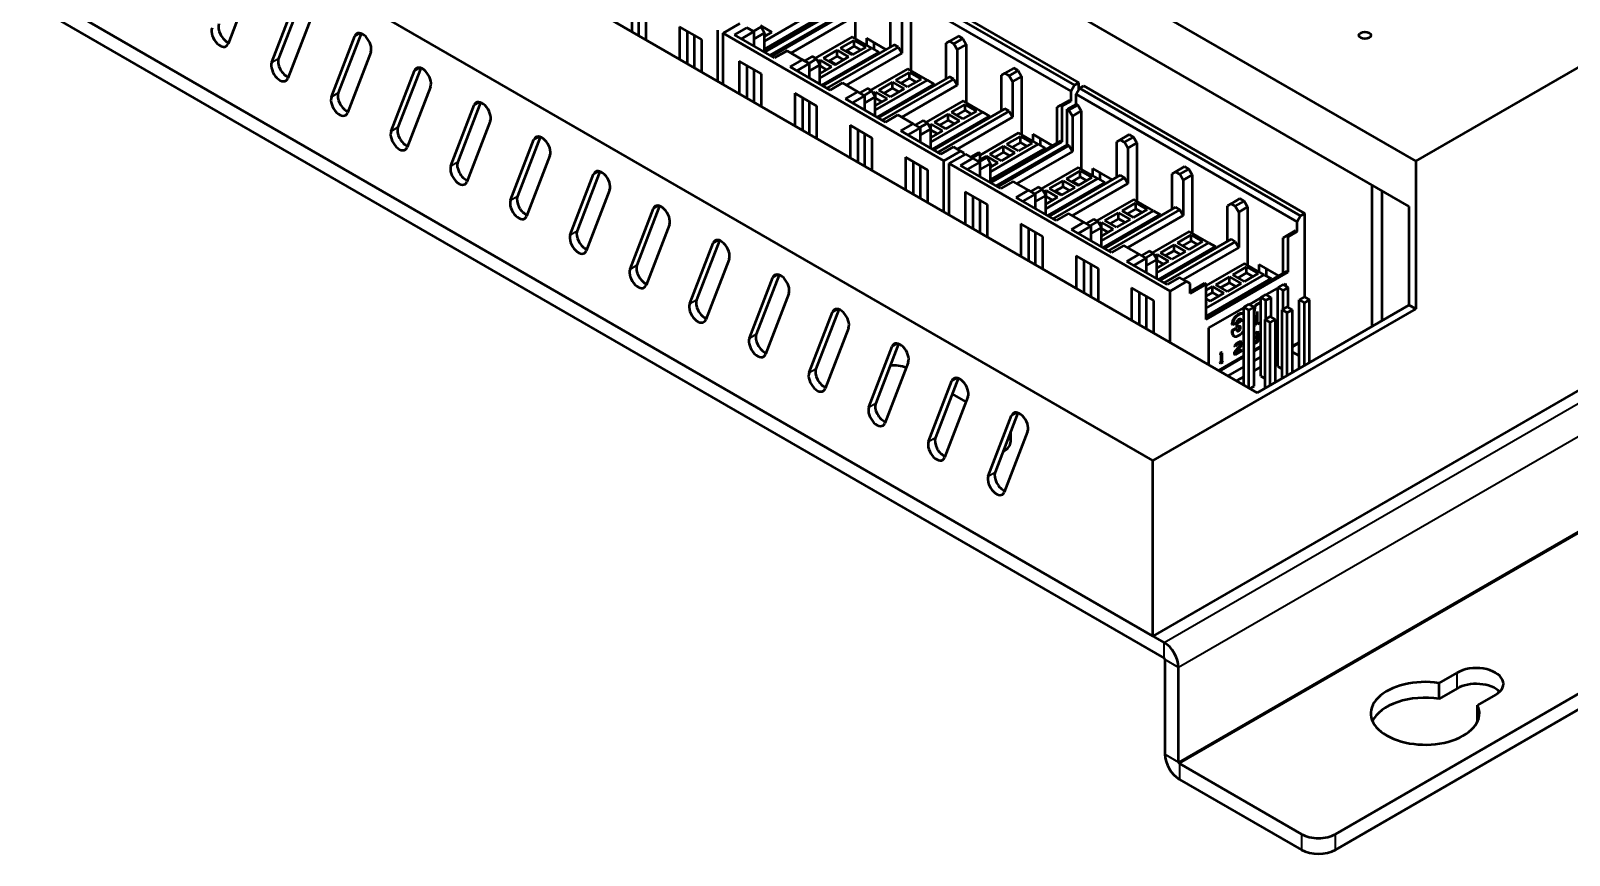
# Model space of a CAD drawing. Header units: millimetres. Extents: x 1021 to 2778, y -197 to 600.
# Drawn here: x 1591.8 to 1719.3, y 332.2 to 400.6 of the extents above; entities that cross this region are included whole.
import ezdxf

# ---------------------------------------------------------------- set-up
doc = ezdxf.new("R2010")
doc.units = ezdxf.units.MM
doc.header["$LTSCALE"] = 2
doc.layers.add('외형선(ISO)', color=7, linetype='Continuous', lineweight=50)
doc.layers.add('좁은 외형선(ISO)', color=7, linetype='Continuous', lineweight=35)

msp = doc.modelspace()

# ---------------------------------------------------------------- linework, layer by layer
at = {"layer": '외형선(ISO)'}
for p, q in [((1684.8354, 364.9478), (1522.2009, 458.8449)), ((1593.8308, 454.8849), (1706.6143, 389.7693)), ((1693.4621, 370.5816), (1555.4349, 450.2717)), ((1594.5379, 450.3942), (1706.0486, 386.0134)), ((1685.7546, 349.8834), (1521.2816, 444.842)), ((1684.8354, 350.4141), (1522.2009, 444.3113)), ((1521.2816, 443.5356), (1685.7546, 348.577)), ((1706.6143, 389.7693), (1746.6365, 412.8761)), ((1660.3695, 406.8341), (1678.6836, 396.2604)), ((1678.0472, 395.5664), (1659.7331, 406.14)), ((1660.016, 406.6299), (1678.33, 396.0563)), ((1610.0997, 404.5176), (1608.165, 399.4965)), ((1660.1574, 404.752), (1660.1574, 399.9347)), ((1614.2445, 403.204), (1612.3515, 398.2912)), ((1641.6312, 403.2007), (1641.6312, 400.5062)), ((1611.7858, 397.9646), (1613.7205, 402.9856)), ((1642.1969, 402.8741), (1642.1969, 400.1796)), ((1642.8333, 399.8122), (1642.8333, 402.5066)), ((1658.425, 402.2821), (1652.6267, 398.9345)), ((1652.6267, 399.7101), (1656.5865, 401.9963)), ((1652.6621, 398.7916), (1658.5664, 402.2004)), ((1658.9907, 401.9555), (1653.0863, 398.5466)), ((1653.2277, 398.465), (1659.1321, 401.8738)), ((1663.0919, 399.2611), (1663.0919, 402.2004)), ((1664.7536, 402.0984), (1664.7536, 397.2811)), ((1615.0495, 401.6598), (1613.1147, 396.6388)), ((1645.591, 400.9145), (1645.591, 398.22)), ((1647.4295, 399.853), (1645.591, 400.9145)), ((1646.2274, 400.547), (1646.2274, 397.8526)), ((1648.773, 396.3829), (1648.773, 400.6287)), ((1649.1972, 400.3837), (1650.5761, 401.1798)), ((1650.1518, 400.2409), (1651.1771, 400.8328)), ((1651.7428, 400.5062), (1650.7175, 399.9143)), ((1651.7428, 400.5062), (1651.1771, 400.8328)), ((1651.7075, 400.5266), (1652.3439, 400.8941)), ((1651.7428, 400.5062), (1651.7428, 399.3223)), ((1652.2908, 401.0063), (1653.2454, 400.4552)), ((1652.3439, 400.8941), (1652.6267, 400.4042)), ((1657.1522, 401.6697), (1652.6267, 399.0569)), ((1653.2454, 400.4552), (1652.6267, 400.098)), ((1659.4149, 401.3839), (1654.8187, 398.7303)), ((1664.0111, 401.6697), (1664.0111, 398.7303)), ((1616.7355, 395.1068), (1618.6703, 400.1278)), ((1619.1943, 400.3463), (1617.3012, 395.4334)), ((1646.7931, 400.2204), (1646.7931, 397.526)), ((1647.4295, 397.1586), (1647.4295, 399.853)), ((1667.5113, 389.8101), (1649.1972, 400.3837)), ((1649.1972, 396.138), (1649.1972, 400.3837)), ((1653.4752, 398.3221), (1650.1518, 400.2409)), ((1652.6267, 400.4042), (1651.7428, 399.8938)), ((1652.6267, 398.812), (1652.6267, 400.4042)), ((1652.8212, 400.2102), (1652.6267, 400.3225)), ((1659.9099, 400.0776), (1656.834, 398.3017)), ((1663.3747, 399.4244), (1657.4704, 396.0155)), ((1657.8239, 395.8114), (1663.7283, 399.2202)), ((1658.9376, 399.1284), (1660.069, 399.7816)), ((1660.069, 399.2917), (1659.3619, 398.8834)), ((1661.0236, 399.2304), (1659.8922, 398.5772)), ((1661.5362, 399.1386), (1659.9099, 400.0776)), ((1660.069, 399.7816), (1661.0236, 399.2304)), ((1660.069, 399.2917), (1660.069, 399.7816)), ((1660.5993, 398.9855), (1660.069, 399.2917)), ((1661.0766, 399.9755), (1662.703, 399.0365)), ((1661.0766, 399.9755), (1661.0766, 399.4039)), ((1661.713, 399.0365), (1661.713, 399.6081)), ((1663.7283, 399.2202), (1663.3747, 399.4244)), ((1663.7283, 399.2202), (1664.0111, 398.7303)), ((1667.9709, 399.7101), (1667.6881, 399.5468)), ((1667.6881, 396.6074), (1667.6881, 399.5468)), ((1668.7134, 400.1388), (1667.9709, 399.7101)), ((1667.9709, 399.7101), (1668.3245, 399.506)), ((1668.3245, 399.506), (1669.0669, 399.9347)), ((1668.6073, 399.0161), (1668.3245, 399.506)), ((1669.3498, 399.4448), (1668.6073, 399.0161)), ((1669.0669, 399.9347), (1668.7134, 400.1388)), ((1669.0669, 399.9347), (1669.3498, 399.4448)), ((1669.3498, 399.4448), (1669.3498, 394.6274)), ((1769.6882, 399.4039), (1684.8354, 350.4141)), ((1619.9992, 398.8021), (1618.0645, 393.7811)), ((1650.5407, 398.0567), (1650.5407, 395.3623)), ((1652.3792, 396.9953), (1650.5407, 398.0567)), ((1654.5005, 398.914), (1653.4752, 398.3221)), ((1655.7733, 398.1792), (1654.5005, 398.914)), ((1654.748, 397.5872), (1655.7733, 398.1792)), ((1656.339, 397.8526), (1655.7733, 398.1792)), ((1656.5865, 398.4446), (1655.9501, 398.0771)), ((1656.3037, 397.873), (1656.94, 398.2404)), ((1656.94, 398.2404), (1656.5865, 398.4446)), ((1656.94, 398.2404), (1657.2229, 397.7505)), ((1657.055, 398.0414), (1657.2406, 398.1486)), ((1657.2229, 396.6483), (1661.5362, 399.1386)), ((1657.2406, 398.1486), (1658.1952, 397.5974)), ((1657.2406, 397.6587), (1657.2406, 398.1486)), ((1662.1019, 398.812), (1657.3643, 396.0767)), ((1657.5234, 398.3119), (1658.6548, 398.9651)), ((1658.478, 397.7607), (1657.5234, 398.3119)), ((1658.6548, 398.4752), (1657.9477, 398.0669)), ((1658.0537, 398.0873), (1658.0184, 398.0669)), ((1658.0184, 398.0669), (1658.478, 397.8016)), ((1658.0537, 398.0465), (1658.0537, 398.0873)), ((1658.0537, 398.0873), (1658.5134, 397.822)), ((1659.6094, 398.4139), (1658.478, 397.7607)), ((1658.6548, 398.9651), (1659.6094, 398.4139)), ((1658.6548, 398.4752), (1658.6548, 398.9651)), ((1659.1851, 398.169), (1658.6548, 398.4752)), ((1659.8922, 398.5772), (1658.9376, 399.1284)), ((1664.0111, 398.7303), (1659.4149, 396.0767)), ((1659.468, 398.9038), (1659.4326, 398.8834)), ((1659.4326, 398.8834), (1659.8922, 398.6181)), ((1659.468, 398.863), (1659.468, 398.9038)), ((1659.468, 398.9038), (1659.9276, 398.6385)), ((1659.8922, 398.6181), (1659.9276, 398.6385)), ((1661.5362, 399.1386), (1662.1019, 398.812)), ((1662.1019, 398.812), (1662.1019, 398.6895)), ((1668.6073, 399.0161), (1668.6073, 396.0767)), ((1621.6853, 392.2491), (1623.62, 397.2701)), ((1624.144, 397.4885), (1622.251, 392.5757)), ((1651.1771, 397.6893), (1651.1771, 394.9949)), ((1651.7428, 397.3627), (1651.7428, 394.6683)), ((1652.3792, 394.3008), (1652.3792, 396.9953)), ((1658.0714, 395.6685), (1654.748, 397.5872)), ((1656.339, 397.8526), (1655.3137, 397.2606)), ((1656.339, 397.8526), (1656.339, 396.6687)), ((1657.2229, 397.7505), (1656.339, 397.2402)), ((1657.2229, 396.1584), (1657.2229, 397.7505)), ((1657.2406, 397.6587), (1657.2229, 397.6485)), ((1658.1952, 397.5974), (1657.2229, 397.0361)), ((1657.7709, 397.3525), (1657.2406, 397.6587)), ((1658.478, 397.8016), (1658.5134, 397.822)), ((1664.5061, 397.4239), (1661.4302, 395.6481)), ((1667.9709, 396.7707), (1662.0666, 393.3619)), ((1663.5338, 396.4748), (1664.6652, 397.128)), ((1664.6652, 396.6381), (1663.9581, 396.2298)), ((1666.1324, 396.485), (1664.5061, 397.4239)), ((1664.6652, 397.128), (1665.6198, 396.5768)), ((1664.6652, 396.6381), (1664.6652, 397.128)), ((1665.1955, 396.3319), (1664.6652, 396.6381)), ((1668.3245, 396.5666), (1667.9709, 396.7707)), ((1672.5671, 397.0565), (1672.2843, 396.8932)), ((1672.2843, 393.9538), (1672.2843, 396.8932)), ((1673.3096, 397.4852), (1672.5671, 397.0565)), ((1672.5671, 397.0565), (1672.9207, 396.8524)), ((1672.9207, 396.8524), (1673.6631, 397.2811)), ((1673.2035, 396.3625), (1672.9207, 396.8524)), ((1673.946, 396.7912), (1673.2035, 396.3625)), ((1673.6631, 397.2811), (1673.3096, 397.4852)), ((1673.6631, 397.2811), (1673.946, 396.7912)), ((1673.946, 396.7912), (1673.946, 391.9738)), ((1624.949, 395.9443), (1623.0142, 390.9233)), ((1655.1369, 395.4031), (1655.1369, 392.7087)), ((1656.9754, 394.3417), (1655.1369, 395.4031)), ((1659.0967, 396.2604), (1658.0714, 395.6685)), ((1660.3695, 395.5256), (1659.0967, 396.2604)), ((1659.3442, 394.9336), (1660.3695, 395.5256)), ((1660.9352, 395.199), (1660.3695, 395.5256)), ((1661.1827, 395.7909), (1660.5463, 395.4235)), ((1660.8998, 395.2194), (1661.5362, 395.5868)), ((1661.5362, 395.5868), (1661.1827, 395.7909)), ((1661.5362, 395.5868), (1661.8191, 395.0969)), ((1661.6511, 395.3878), (1661.8368, 395.495)), ((1661.8191, 393.9947), (1666.1324, 396.485)), ((1661.8368, 395.495), (1662.7914, 394.9438)), ((1661.8368, 395.0051), (1661.8368, 395.495)), ((1666.6981, 396.1584), (1661.9605, 393.4231)), ((1662.1196, 395.6583), (1663.251, 396.3115)), ((1663.0742, 395.1071), (1662.1196, 395.6583)), ((1662.4201, 393.1577), (1668.3245, 396.5666)), ((1663.251, 395.8216), (1662.5439, 395.4133)), ((1664.2056, 395.7603), (1663.0742, 395.1071)), ((1663.251, 396.3115), (1664.2056, 395.7603)), ((1663.251, 395.8216), (1663.251, 396.3115)), ((1663.7813, 395.5154), (1663.251, 395.8216)), ((1664.4884, 395.9236), (1663.5338, 396.4748)), ((1668.6073, 396.0767), (1664.0111, 393.4231)), ((1665.6198, 396.5768), (1664.4884, 395.9236)), ((1666.1324, 396.485), (1666.6981, 396.1584)), ((1666.6981, 396.1584), (1666.6981, 396.0359)), ((1668.3245, 396.5666), (1668.6073, 396.0767)), ((1673.2035, 396.3625), (1673.2035, 393.4231)), ((1678.33, 396.0563), (1678.0472, 395.5664)), ((1678.0472, 394.7499), (1678.0472, 395.5664)), ((1678.6836, 396.2604), (1678.33, 396.0563)), ((1678.4715, 395.3215), (1678.7543, 395.8114)), ((1678.6836, 395.6889), (1678.6836, 396.2604)), ((1678.7543, 395.8114), (1679.1078, 396.0155)), ((1678.7543, 395.8114), (1697.0684, 385.2377)), ((1679.1078, 396.0155), (1697.4219, 385.4419)), ((1626.635, 389.3914), (1628.5698, 394.4124)), ((1629.0938, 394.6308), (1627.2007, 389.718)), ((1655.7733, 395.0357), (1655.7733, 392.3412)), ((1656.339, 394.7091), (1656.339, 392.0147)), ((1656.9754, 391.6472), (1656.9754, 394.3417)), ((1662.6676, 393.0149), (1659.3442, 394.9336)), ((1660.9352, 395.199), (1659.9099, 394.607)), ((1660.9352, 395.199), (1660.9352, 394.0151)), ((1661.8191, 395.0969), (1660.9352, 394.5866)), ((1661.8191, 393.5048), (1661.8191, 395.0969)), ((1661.8368, 395.0051), (1661.8191, 394.9949)), ((1662.7914, 394.9438), (1661.8191, 394.3825)), ((1662.3671, 394.6989), (1661.8368, 395.0051)), ((1669.1023, 394.7703), (1666.0264, 392.9944)), ((1672.5671, 394.1171), (1666.6628, 390.7083)), ((1668.13, 393.8211), (1669.2614, 394.4743)), ((1670.7286, 393.8314), (1669.1023, 394.7703)), ((1669.2614, 394.4743), (1670.216, 393.9232)), ((1669.2614, 393.9844), (1669.2614, 394.4743)), ((1672.9207, 393.913), (1672.5671, 394.1171)), ((1677.1633, 394.4029), (1676.8805, 394.2396)), ((1676.8805, 391.3002), (1676.8805, 394.2396)), ((1677.9058, 394.8316), (1677.1633, 394.4029)), ((1677.1633, 394.4029), (1677.3047, 394.3213)), ((1677.3047, 394.3213), (1678.0472, 394.7499)), ((1677.3047, 391.3819), (1677.3047, 394.3213)), ((1678.4715, 394.505), (1677.729, 394.0763)), ((1677.729, 394.0763), (1677.8704, 393.9947)), ((1677.729, 391.1369), (1677.729, 394.0763)), ((1677.8704, 393.9947), (1678.6129, 394.4233)), ((1678.0472, 394.7499), (1677.9058, 394.8316)), ((1678.4715, 394.505), (1678.4715, 395.3215)), ((1696.7855, 384.7478), (1678.4715, 395.3215)), ((1678.6129, 394.4233), (1678.4715, 394.505)), ((1678.6129, 394.4233), (1678.8957, 393.9334)), ((1629.8987, 393.0866), (1627.964, 388.0656)), ((1663.6929, 393.6068), (1662.6676, 393.0149)), ((1664.9657, 392.872), (1663.6929, 393.6068)), ((1663.9404, 392.28), (1664.9657, 392.872)), ((1665.5314, 392.5454), (1664.9657, 392.872)), ((1665.7789, 393.1373), (1665.1425, 392.7699)), ((1665.496, 392.5658), (1666.1324, 392.9332)), ((1666.1324, 392.9332), (1665.7789, 393.1373)), ((1666.1324, 392.9332), (1666.4153, 392.4433)), ((1666.2473, 392.7342), (1666.433, 392.8414)), ((1666.4153, 391.341), (1670.7286, 393.8314)), ((1666.433, 392.8414), (1667.3876, 392.2902)), ((1666.433, 392.3515), (1666.433, 392.8414)), ((1671.2943, 393.5048), (1666.5567, 390.7695)), ((1666.7158, 393.0047), (1667.8472, 393.6578)), ((1667.6704, 392.4535), (1666.7158, 393.0047)), ((1667.0163, 390.5041), (1672.9207, 393.913)), ((1667.8472, 393.168), (1667.1401, 392.7597)), ((1668.8018, 393.1067), (1667.6704, 392.4535)), ((1667.8472, 393.6578), (1668.8018, 393.1067)), ((1667.8472, 393.168), (1667.8472, 393.6578)), ((1668.3775, 392.8618), (1667.8472, 393.168)), ((1669.0846, 393.27), (1668.13, 393.8211)), ((1669.2614, 393.9844), (1668.5543, 393.5762)), ((1673.2035, 393.4231), (1668.6073, 390.7695)), ((1670.216, 393.9232), (1669.0846, 393.27)), ((1669.7917, 393.6783), (1669.2614, 393.9844)), ((1670.7286, 393.8314), (1671.2943, 393.5048)), ((1671.2943, 393.5048), (1671.2943, 393.3823)), ((1672.9207, 393.913), (1673.2035, 393.4231)), ((1678.1533, 393.5048), (1677.8704, 393.9947)), ((1678.8957, 393.9334), (1678.1533, 393.5048)), ((1678.1533, 393.5048), (1678.1533, 390.5654)), ((1678.8957, 393.9334), (1678.8957, 389.1161)), ((1631.5848, 386.5336), (1633.5195, 391.5546)), ((1634.0435, 391.7731), (1632.1505, 386.8602)), ((1659.7331, 392.7495), (1659.7331, 390.0551)), ((1661.5716, 391.6881), (1659.7331, 392.7495)), ((1660.3695, 392.3821), (1660.3695, 389.6876)), ((1660.9352, 392.0555), (1660.9352, 389.361)), ((1661.5716, 388.9936), (1661.5716, 391.6881)), ((1667.2638, 390.3612), (1663.9404, 392.28)), ((1665.5314, 392.5454), (1664.5061, 391.9534)), ((1665.5314, 392.5454), (1665.5314, 391.3615)), ((1666.4153, 392.4433), (1665.5314, 391.933)), ((1666.4153, 390.8511), (1666.4153, 392.4433)), ((1666.433, 392.3515), (1666.4153, 392.3412)), ((1667.3876, 392.2902), (1666.4153, 391.7289)), ((1666.9633, 392.0453), (1666.433, 392.3515)), ((1673.6985, 392.1167), (1670.5165, 390.2796)), ((1672.7262, 391.1675), (1673.8576, 391.8207)), ((1675.3248, 391.1777), (1673.6985, 392.1167)), ((1673.8576, 391.8207), (1674.8122, 391.2696)), ((1673.8576, 391.3308), (1673.8576, 391.8207)), ((1674.8652, 392.0147), (1674.8652, 391.4431)), ((1674.8652, 392.0147), (1676.4916, 391.0757)), ((1675.5016, 391.0757), (1675.5016, 391.6472)), ((1682.1131, 391.5452), (1681.8302, 391.3819)), ((1682.8555, 391.9738), (1682.1131, 391.5452)), ((1682.1131, 391.5452), (1682.4666, 391.341)), ((1682.4666, 391.341), (1683.2091, 391.7697)), ((1683.2091, 391.7697), (1682.8555, 391.9738)), ((1683.2091, 391.7697), (1683.4919, 391.2798)), ((1668.2891, 390.9532), (1667.2638, 390.3612)), ((1668.8902, 390.6062), (1667.5113, 389.8101)), ((1667.9356, 389.5652), (1669.3144, 390.3612)), ((1668.8902, 390.6062), (1668.2891, 390.9532)), ((1669.173, 390.4429), (1668.8902, 390.6062)), ((1669.173, 390.2796), (1669.173, 390.4429)), ((1669.9155, 390.0142), (1669.3144, 390.3612)), ((1670.3751, 390.4837), (1669.7387, 390.1163)), ((1669.8801, 390.0346), (1670.5165, 390.4021)), ((1670.5165, 390.4021), (1670.3751, 390.4837)), ((1670.5165, 389.9122), (1670.5165, 390.4021)), ((1671.312, 390.351), (1672.4434, 391.0042)), ((1672.2666, 389.7999), (1671.312, 390.351)), ((1677.1633, 391.4635), (1671.365, 388.1159)), ((1671.365, 388.8916), (1675.3248, 391.1777)), ((1675.8905, 390.8511), (1671.365, 388.2384)), ((1671.4004, 387.973), (1677.3047, 391.3819)), ((1672.4434, 390.5143), (1671.7363, 390.1061)), ((1677.729, 391.1369), (1671.8246, 387.728)), ((1671.9661, 387.6464), (1677.8704, 391.0553)), ((1673.398, 390.4531), (1672.2666, 389.7999)), ((1672.4434, 391.0042), (1673.398, 390.4531)), ((1672.4434, 390.5143), (1672.4434, 391.0042)), ((1672.9737, 390.2082), (1672.4434, 390.5143)), ((1673.6808, 390.6164), (1672.7262, 391.1675)), ((1673.8576, 391.3308), (1673.1505, 390.9226)), ((1678.1533, 390.5654), (1673.5571, 387.9118)), ((1674.8122, 391.2696), (1673.6808, 390.6164)), ((1674.3879, 391.0246), (1673.8576, 391.3308)), ((1675.3248, 391.1777), (1675.8905, 390.8511)), ((1675.8905, 390.8511), (1675.8905, 390.7287)), ((1677.3047, 391.3819), (1677.1633, 391.4635)), ((1677.8704, 391.0553), (1677.729, 391.1369)), ((1677.8704, 391.0553), (1678.1533, 390.5654)), ((1681.8302, 388.4425), (1681.8302, 391.3819)), ((1682.7494, 390.8511), (1682.4666, 391.341)), ((1683.4919, 391.2798), (1682.7494, 390.8511)), ((1682.7494, 390.8511), (1682.7494, 387.9118)), ((1683.4919, 391.2798), (1683.4919, 386.4625)), ((1634.8485, 390.2289), (1632.9137, 385.2078)), ((1664.3293, 390.0959), (1664.3293, 387.4014)), ((1666.1678, 389.0344), (1664.3293, 390.0959)), ((1664.9657, 389.7285), (1664.9657, 387.034)), ((1665.5314, 389.4019), (1665.5314, 386.7074)), ((1666.1678, 386.34), (1666.1678, 389.0344)), ((1667.5113, 385.5643), (1667.5113, 389.8101)), ((1686.2496, 378.9915), (1667.9356, 389.5652)), ((1667.9356, 385.3194), (1667.9356, 389.5652)), ((1668.8902, 389.4223), (1669.9155, 390.0142)), ((1672.2136, 387.5035), (1668.8902, 389.4223)), ((1670.4811, 389.6876), (1669.4558, 389.0957)), ((1670.4811, 389.6876), (1669.9155, 390.0142)), ((1670.9408, 390.1571), (1670.3044, 389.7897)), ((1670.4458, 389.708), (1671.0822, 390.0755)), ((1670.4811, 389.6876), (1670.4811, 388.5037)), ((1671.365, 389.5856), (1670.4811, 389.0753)), ((1671.0822, 390.0755), (1670.9408, 390.1571)), ((1670.9584, 390.1469), (1671.0292, 390.1877)), ((1671.0292, 390.1877), (1671.9837, 389.6366)), ((1671.0292, 390.1061), (1671.0292, 390.1877)), ((1671.0822, 390.0755), (1671.365, 389.5856)), ((1671.9837, 389.6366), (1671.365, 389.2794)), ((1671.365, 387.9934), (1671.365, 389.5856)), ((1671.5595, 389.3917), (1671.365, 389.5039)), ((1678.6482, 389.259), (1675.5723, 387.4831)), ((1680.2746, 388.32), (1678.6482, 389.259)), ((1679.815, 389.1569), (1681.4413, 388.2179)), ((1679.815, 389.1569), (1679.815, 388.5854)), ((1687.4517, 389.3202), (1686.7092, 388.8916)), ((1687.0628, 388.6874), (1687.8053, 389.1161)), ((1687.8053, 389.1161), (1687.4517, 389.3202)), ((1687.8053, 389.1161), (1688.0881, 388.6262)), ((1706.6143, 389.7693), (1706.6143, 377.5218)), ((1636.5345, 383.6759), (1638.4693, 388.6969)), ((1638.9933, 388.9153), (1637.1002, 384.0025)), ((1673.2389, 388.0955), (1672.2136, 387.5035)), ((1674.5117, 387.3606), (1673.2389, 388.0955)), ((1675.9612, 385.8297), (1680.2746, 388.32)), ((1680.8403, 387.9934), (1676.1026, 385.2581)), ((1682.1131, 388.6058), (1676.2087, 385.1969)), ((1676.2617, 387.4933), (1677.3931, 388.1465)), ((1676.5623, 384.9928), (1682.4666, 388.4017)), ((1677.3931, 388.1465), (1678.3477, 387.5954)), ((1677.3931, 387.6566), (1677.3931, 388.1465)), ((1677.676, 388.3098), (1678.8073, 388.963)), ((1678.6305, 387.7587), (1677.676, 388.3098)), ((1678.8073, 388.4731), (1678.1002, 388.0648)), ((1682.7494, 387.9118), (1678.1533, 385.2581)), ((1678.2063, 388.0853), (1678.1709, 388.0648)), ((1678.1709, 388.0648), (1678.6305, 387.7995)), ((1678.2063, 388.0444), (1678.2063, 388.0853)), ((1678.2063, 388.0853), (1678.6659, 387.8199)), ((1679.7619, 388.4119), (1678.6305, 387.7587)), ((1678.6305, 387.7995), (1678.6659, 387.8199)), ((1678.8073, 388.963), (1679.7619, 388.4119)), ((1678.8073, 388.4731), (1678.8073, 388.963)), ((1679.3377, 388.1669), (1678.8073, 388.4731)), ((1680.2746, 388.32), (1680.8403, 387.9934)), ((1680.4513, 388.2179), (1680.4513, 388.7895)), ((1680.8403, 387.9934), (1680.8403, 387.8709)), ((1682.4666, 388.4017), (1682.1131, 388.6058)), ((1682.4666, 388.4017), (1682.7494, 387.9118)), ((1686.7092, 388.8916), (1686.4264, 388.7283)), ((1686.4264, 385.7889), (1686.4264, 388.7283)), ((1686.7092, 388.8916), (1687.0628, 388.6874)), ((1687.3456, 388.1975), (1687.0628, 388.6874)), ((1688.0881, 388.6262), (1687.3456, 388.1975)), ((1687.3456, 388.1975), (1687.3456, 385.2581)), ((1688.0881, 388.6262), (1688.0881, 383.8089)), ((1702.9814, 387.7843), (1702.9814, 376.0776)), ((1639.7982, 387.3711), (1637.8634, 382.3501)), ((1669.2791, 387.2381), (1669.2791, 384.5437)), ((1671.1175, 386.1767), (1669.2791, 387.2381)), ((1669.9155, 386.8707), (1669.9155, 384.1763)), ((1670.4811, 386.5441), (1670.4811, 383.8497)), ((1673.4863, 386.7687), (1674.5117, 387.3606)), ((1676.8097, 384.8499), (1673.4863, 386.7687)), ((1675.0773, 387.034), (1674.052, 386.4421)), ((1675.0773, 387.034), (1674.5117, 387.3606)), ((1675.3248, 387.626), (1674.6884, 387.2586)), ((1675.042, 387.0544), (1675.6784, 387.4219)), ((1675.0773, 387.034), (1675.0773, 385.8501)), ((1675.9612, 386.932), (1675.0773, 386.4216)), ((1675.6784, 387.4219), (1675.3248, 387.626)), ((1675.6784, 387.4219), (1675.9612, 386.932)), ((1675.7933, 387.2228), (1675.9789, 387.33)), ((1675.9612, 385.3398), (1675.9612, 386.932)), ((1675.9789, 386.8401), (1675.9612, 386.8299)), ((1676.9335, 386.7789), (1675.9612, 386.2175)), ((1675.9789, 387.33), (1676.9335, 386.7789)), ((1675.9789, 386.8401), (1675.9789, 387.33)), ((1676.5092, 386.5339), (1675.9789, 386.8401)), ((1677.2163, 386.9422), (1676.2617, 387.4933)), ((1677.3931, 387.6566), (1676.686, 387.2484)), ((1676.7921, 387.2688), (1676.7567, 387.2484)), ((1676.7567, 387.2484), (1677.2163, 386.983)), ((1676.7921, 387.2279), (1676.7921, 387.2688)), ((1676.7921, 387.2688), (1677.2517, 387.0034)), ((1678.3477, 387.5954), (1677.2163, 386.9422)), ((1677.2163, 386.983), (1677.2517, 387.0034)), ((1677.9234, 387.3504), (1677.3931, 387.6566)), ((1683.2444, 386.6054), (1680.1685, 384.8295)), ((1684.8708, 385.6664), (1683.2444, 386.6054)), ((1692.0479, 386.6666), (1691.3054, 386.2379)), ((1691.659, 386.0338), (1692.4015, 386.4625)), ((1692.4015, 386.4625), (1692.0479, 386.6666)), ((1692.4015, 386.4625), (1692.6843, 385.9726)), ((1703.8032, 387.3098), (1703.8032, 376.5521)), ((1641.4843, 380.8181), (1643.419, 385.8392)), ((1643.943, 386.0576), (1642.05, 381.1447)), ((1671.1175, 383.4823), (1671.1175, 386.1767)), ((1677.8351, 385.4419), (1676.8097, 384.8499)), ((1679.1078, 384.707), (1677.8351, 385.4419)), ((1680.5574, 383.1761), (1684.8708, 385.6664)), ((1685.4365, 385.3398), (1680.6988, 382.6045)), ((1686.7092, 385.9522), (1680.8049, 382.5433)), ((1680.8579, 384.8397), (1681.9893, 385.4929)), ((1681.1585, 382.3392), (1687.0628, 385.748)), ((1681.9893, 385.4929), (1682.9439, 384.9417)), ((1681.9893, 385.003), (1681.9893, 385.4929)), ((1682.2721, 385.6562), (1683.4035, 386.3094)), ((1683.2267, 385.105), (1682.2721, 385.6562)), ((1683.4035, 385.8195), (1682.6964, 385.4112)), ((1687.3456, 385.2581), (1682.7494, 382.6045)), ((1684.3581, 385.7582), (1683.2267, 385.105)), ((1683.4035, 386.3094), (1684.3581, 385.7582)), ((1683.4035, 385.8195), (1683.4035, 386.3094)), ((1683.9339, 385.5133), (1683.4035, 385.8195)), ((1684.8708, 385.6664), (1685.4365, 385.3398)), ((1685.4365, 385.3398), (1685.4365, 385.2173)), ((1687.0628, 385.748), (1686.7092, 385.9522)), ((1687.0628, 385.748), (1687.3456, 385.2581)), ((1691.3054, 386.2379), (1691.0226, 386.0746)), ((1691.0226, 383.1352), (1691.0226, 386.0746)), ((1691.3054, 386.2379), (1691.659, 386.0338)), ((1691.9418, 385.5439), (1691.659, 386.0338)), ((1692.6843, 385.9726), (1691.9418, 385.5439)), ((1691.9418, 385.5439), (1691.9418, 382.6045)), ((1692.6843, 385.9726), (1692.6843, 381.1552)), ((1697.0684, 385.2377), (1696.7855, 384.7478)), ((1697.4219, 385.4419), (1697.0684, 385.2377)), ((1697.4219, 378.5016), (1697.4219, 385.4419)), ((1706.0486, 386.0134), (1706.0486, 377.8484)), ((1644.748, 384.5134), (1642.8132, 379.4924)), ((1673.8753, 384.5845), (1673.8753, 381.8901)), ((1675.7137, 383.5231), (1673.8753, 384.5845)), ((1674.5117, 384.2171), (1674.5117, 381.5227)), ((1675.0773, 383.8905), (1675.0773, 381.1961)), ((1678.0825, 384.115), (1679.1078, 384.707)), ((1681.4059, 382.1963), (1678.0825, 384.115)), ((1679.6735, 384.3804), (1678.6482, 383.7884)), ((1679.6735, 384.3804), (1679.1078, 384.707)), ((1679.921, 384.9724), (1679.2846, 384.6049)), ((1679.6382, 384.4008), (1680.2746, 384.7682)), ((1679.6735, 384.3804), (1679.6735, 383.1965)), ((1680.5574, 384.2783), (1679.6735, 383.768)), ((1680.2746, 384.7682), (1679.921, 384.9724)), ((1680.2746, 384.7682), (1680.5574, 384.2783)), ((1680.3895, 384.5692), (1680.5751, 384.6764)), ((1680.5574, 382.6862), (1680.5574, 384.2783)), ((1680.5751, 384.1865), (1680.5574, 384.1763)), ((1681.5297, 384.1253), (1680.5574, 383.5639)), ((1680.5751, 384.6764), (1681.5297, 384.1253)), ((1680.5751, 384.1865), (1680.5751, 384.6764)), ((1681.1054, 383.8803), (1680.5751, 384.1865)), ((1681.8125, 384.2886), (1680.8579, 384.8397)), ((1681.9893, 385.003), (1681.2822, 384.5947)), ((1682.9439, 384.9417), (1681.8125, 384.2886)), ((1682.5196, 384.6968), (1681.9893, 385.003)), ((1687.8406, 383.9517), (1684.7647, 382.1759)), ((1689.467, 383.0128), (1687.8406, 383.9517)), ((1696.6441, 384.013), (1695.9016, 383.5843)), ((1696.0431, 383.5027), (1696.7855, 383.9313)), ((1696.7855, 383.9313), (1696.6441, 384.013)), ((1696.7855, 383.9313), (1696.7855, 384.7478)), ((1646.434, 377.9604), (1648.3688, 382.9814)), ((1648.8928, 383.1999), (1646.9997, 378.287)), ((1675.7137, 380.8286), (1675.7137, 383.5231)), ((1682.4312, 382.7882), (1681.4059, 382.1963)), ((1683.704, 382.0534), (1682.4312, 382.7882)), ((1685.1536, 380.5225), (1689.467, 383.0128)), ((1690.0326, 382.6862), (1685.295, 379.9509)), ((1691.3054, 383.2985), (1685.4011, 379.8897)), ((1685.4541, 382.1861), (1686.5855, 382.8393)), ((1685.7546, 379.6856), (1691.659, 383.0944)), ((1686.5855, 382.8393), (1687.5401, 382.2881)), ((1686.5855, 382.3494), (1686.5855, 382.8393)), ((1686.8683, 383.0026), (1687.9997, 383.6558)), ((1687.8229, 382.4514), (1686.8683, 383.0026)), ((1687.9997, 383.1659), (1687.2926, 382.7576)), ((1691.9418, 382.6045), (1687.3456, 379.9509)), ((1688.9543, 383.1046), (1687.8229, 382.4514)), ((1687.9997, 383.6558), (1688.9543, 383.1046)), ((1687.9997, 383.1659), (1687.9997, 383.6558)), ((1688.53, 382.8597), (1687.9997, 383.1659)), ((1689.467, 383.0128), (1690.0326, 382.6862)), ((1690.0326, 382.6862), (1690.0326, 382.5637)), ((1691.659, 383.0944), (1691.3054, 383.2985)), ((1691.659, 383.0944), (1691.9418, 382.6045)), ((1695.9016, 383.5843), (1695.6188, 383.421)), ((1695.6188, 380.4816), (1695.6188, 383.421)), ((1695.9016, 383.5843), (1696.0431, 383.5027)), ((1696.0431, 380.5633), (1696.0431, 383.5027)), ((1649.6977, 381.6556), (1647.7629, 376.6346)), ((1678.4715, 381.9309), (1678.4715, 379.2365)), ((1680.3099, 380.8695), (1678.4715, 381.9309)), ((1679.1078, 381.5635), (1679.1078, 378.8691)), ((1682.6787, 381.4614), (1683.704, 382.0534)), ((1686.0021, 379.5427), (1682.6787, 381.4614)), ((1684.2697, 381.7268), (1683.2444, 381.1348)), ((1684.2697, 381.7268), (1683.704, 382.0534)), ((1684.5172, 382.3188), (1683.8808, 381.9513)), ((1684.2344, 381.7472), (1684.8708, 382.1146)), ((1684.2697, 381.7268), (1684.2697, 380.5429)), ((1685.1536, 381.6247), (1684.2697, 381.1144)), ((1684.8708, 382.1146), (1684.5172, 382.3188)), ((1684.8708, 382.1146), (1685.1536, 381.6247)), ((1684.9857, 381.9156), (1685.1713, 382.0228)), ((1685.1536, 380.0326), (1685.1536, 381.6247)), ((1685.1713, 381.5329), (1685.1536, 381.5227)), ((1686.1259, 381.4716), (1685.1536, 380.9103)), ((1685.1713, 382.0228), (1686.1259, 381.4716)), ((1685.1713, 381.5329), (1685.1713, 382.0228)), ((1685.7016, 381.2267), (1685.1713, 381.5329)), ((1686.4087, 381.6349), (1685.4541, 382.1861)), ((1686.5855, 382.3494), (1685.8784, 381.9411)), ((1687.5401, 382.2881), (1686.4087, 381.6349)), ((1687.1158, 382.0432), (1686.5855, 382.3494)), ((1699.9675, 334.0026), (1781.9919, 381.3594)), ((1651.3838, 375.1027), (1653.3185, 380.1237)), ((1653.8425, 380.3421), (1651.9494, 375.4293)), ((1679.6735, 381.2369), (1679.6735, 378.5425)), ((1680.3099, 378.175), (1680.3099, 380.8695)), ((1687.0274, 380.1346), (1686.0021, 379.5427)), ((1687.6285, 379.7876), (1687.0274, 380.1346)), ((1692.4368, 381.2981), (1689.2548, 379.461)), ((1695.9016, 380.6449), (1689.2548, 376.8074)), ((1689.2548, 376.6441), (1696.0431, 380.5633)), ((1689.2548, 377.5831), (1694.0632, 380.3592)), ((1690.0503, 379.5325), (1691.1817, 380.1857)), ((1691.1817, 380.1857), (1692.1363, 379.6345)), ((1691.1817, 379.6958), (1691.1817, 380.1857)), ((1691.4645, 380.349), (1692.5959, 381.0022)), ((1692.4191, 379.7978), (1691.4645, 380.349)), ((1692.5959, 380.5123), (1691.8888, 380.104)), ((1693.5505, 380.451), (1692.4191, 379.7978)), ((1694.0632, 380.3592), (1692.4368, 381.2981)), ((1692.5959, 381.0022), (1693.5505, 380.451)), ((1692.5959, 380.5123), (1692.5959, 381.0022)), ((1693.1262, 380.2061), (1692.5959, 380.5123)), ((1693.6035, 381.1961), (1693.6035, 380.6245)), ((1693.6035, 381.1961), (1695.2299, 380.2571)), ((1694.0632, 380.3592), (1694.6288, 380.0326)), ((1694.2399, 380.2571), (1694.2399, 380.8286)), ((1696.0431, 380.5633), (1695.9016, 380.6449)), ((1699.9675, 332.6962), (1781.9919, 380.053)), ((1654.6474, 378.7979), (1652.7127, 373.7769)), ((1683.0676, 379.2773), (1683.0676, 376.5829)), ((1684.9061, 378.2159), (1683.0676, 379.2773)), ((1683.704, 378.9099), (1683.704, 376.2154)), ((1687.6285, 379.7876), (1686.2496, 378.9915)), ((1686.2496, 374.7457), (1686.2496, 378.9915)), ((1687.9113, 379.6243), (1687.6285, 379.7876)), ((1689.1134, 379.6651), (1687.9113, 378.9711)), ((1687.9113, 378.8078), (1687.9113, 379.6243)), ((1687.9113, 378.8078), (1689.2548, 379.5835)), ((1689.2548, 379.5835), (1689.1134, 379.6651)), ((1694.6288, 380.0326), (1689.2548, 376.9299)), ((1689.2548, 376.6441), (1689.2548, 379.5835)), ((1689.2548, 379.0732), (1689.7675, 379.3692)), ((1689.7675, 378.8793), (1689.2548, 378.5833)), ((1690.7221, 378.818), (1689.5907, 378.1648)), ((1689.7675, 379.3692), (1690.7221, 378.818)), ((1689.7675, 378.8793), (1689.7675, 379.3692)), ((1690.2978, 378.5731), (1689.7675, 378.8793)), ((1691.0049, 378.9813), (1690.0503, 379.5325)), ((1691.1817, 379.6958), (1690.4746, 379.2875)), ((1692.1363, 379.6345), (1691.0049, 378.9813)), ((1691.712, 379.3896), (1691.1817, 379.6958)), ((1694.2399, 378.7058), (1695.1945, 379.2569)), ((1694.6288, 380.0326), (1694.6288, 379.9101)), ((1695.6188, 379.5427), (1695.1945, 379.2977)), ((1695.1945, 379.2977), (1695.6188, 379.0528)), ((1695.1945, 372.7657), (1695.1945, 379.2977)), ((1696.0431, 379.2977), (1695.6188, 379.5427)), ((1695.6188, 379.0528), (1696.0431, 379.2977)), ((1695.6188, 377.5014), (1695.6188, 379.0528)), ((1695.6541, 379.5223), (1695.8309, 379.6243)), ((1695.7602, 379.461), (1695.7602, 379.5835)), ((1695.8309, 379.6243), (1695.8309, 379.4202)), ((1696.0431, 377.6647), (1696.0431, 379.2977)), ((1684.2697, 378.5833), (1684.2697, 375.8888)), ((1706.6143, 377.5218), (1684.8354, 364.9478)), ((1684.9061, 375.5214), (1684.9061, 378.2159)), ((1689.5907, 378.1648), (1689.2548, 378.3587)), ((1689.2548, 378.0321), (1689.3079, 378.0015)), ((1689.3079, 378.0015), (1689.2548, 377.9709)), ((1689.467, 375.9501), (1692.3661, 377.6239)), ((1692.7904, 377.9097), (1692.3661, 377.6647)), ((1692.3661, 377.6647), (1692.7904, 377.4198)), ((1692.3661, 371.2144), (1692.3661, 377.6647)), ((1693.2146, 377.6647), (1692.7904, 377.9097)), ((1692.7904, 377.4198), (1693.2146, 377.6647)), ((1692.8257, 377.8893), (1693.7803, 378.4404)), ((1693.2146, 377.435), (1693.283, 377.8267)), ((1693.2146, 377.0785), (1693.3396, 377.794)), ((1693.2146, 371.1328), (1693.2146, 377.6647)), ((1693.7803, 378.1138), (1693.283, 377.8267)), ((1693.3396, 377.794), (1693.283, 377.8267)), ((1693.7803, 378.0485), (1693.3396, 377.794)), ((1706.0486, 377.8484), (1693.4621, 370.5816)), ((1694.2046, 378.7262), (1693.7803, 378.4812)), ((1693.7803, 378.4812), (1694.2046, 378.2363)), ((1693.7803, 371.9492), (1693.7803, 378.4812)), ((1694.6288, 378.4812), (1694.2046, 378.7262)), ((1694.2046, 378.2363), (1694.6288, 378.4812)), ((1694.2046, 376.6849), (1694.2046, 378.2363)), ((1694.6288, 376.8482), (1694.6288, 378.4812)), ((1695.9723, 377.7055), (1695.5481, 377.4606)), ((1696.3966, 377.4606), (1695.9723, 377.7055)), ((1697.3866, 378.522), (1696.9623, 378.2771)), ((1696.9623, 378.2771), (1697.3866, 378.0321)), ((1696.9623, 372.6024), (1696.9623, 378.2771)), ((1697.8108, 378.2771), (1697.3866, 378.522)), ((1697.3866, 378.0321), (1697.8108, 378.2771)), ((1697.3866, 372.8474), (1697.3866, 378.0321)), ((1697.8108, 373.0923), (1697.8108, 378.2771)), ((1706.6143, 377.5218), (1706.0486, 377.8484)), ((1656.3335, 372.2449), (1658.2683, 377.2659)), ((1658.7923, 377.4844), (1656.8992, 372.5715)), ((1691.4642, 376.1965), (1691.4077, 376.2292)), ((1691.4642, 376.1965), (1691.8016, 376.3913)), ((1691.7996, 376.3668), (1691.9226, 376.4378)), ((1691.7996, 376.0473), (1691.7996, 376.3668)), ((1691.8562, 376.3341), (1691.7996, 376.3668)), ((1691.8562, 376.3341), (1691.9792, 376.4051)), ((1691.8562, 376.0146), (1691.8562, 376.3341)), ((1691.9792, 376.4051), (1691.9226, 376.4378)), ((1692.3562, 377.1113), (1692.2997, 377.144)), ((1692.3661, 376.4421), (1692.3409, 376.4567)), ((1692.7904, 370.9695), (1692.7904, 377.4198)), ((1693.3012, 376.1389), (1693.501, 377.3157)), ((1693.4444, 376.2869), (1693.4444, 376.9825)), ((1693.501, 376.2542), (1693.4444, 376.2869)), ((1693.501, 376.2542), (1693.501, 377.3157)), ((1693.7803, 376.4155), (1693.501, 376.2542)), ((1694.5581, 376.8891), (1694.1339, 376.6441)), ((1694.1339, 376.6441), (1694.5581, 376.3992)), ((1694.1339, 370.9695), (1694.1339, 376.6441)), ((1694.9824, 376.6441), (1694.5581, 376.8891)), ((1694.5581, 376.3992), (1694.9824, 376.6441)), ((1694.5581, 371.2144), (1694.5581, 376.3992)), ((1694.9824, 371.4593), (1694.9824, 376.6441)), ((1695.5481, 377.4606), (1695.9723, 377.2156)), ((1695.5481, 371.7859), (1695.5481, 377.4606)), ((1695.9723, 377.2156), (1696.3966, 377.4606)), ((1695.9723, 372.0309), (1695.9723, 377.2156)), ((1696.3966, 372.2758), (1696.3966, 377.4606)), ((1659.5972, 375.9402), (1657.6624, 370.9192)), ((1689.467, 372.8882), (1689.467, 375.9501)), ((1691.3615, 375.7411), (1691.7074, 375.9408)), ((1691.4181, 375.7084), (1691.3615, 375.7411)), ((1691.4181, 375.7084), (1691.764, 375.9081)), ((1691.5552, 375.266), (1691.4986, 375.2986)), ((1691.764, 375.9081), (1691.7074, 375.9408)), ((1691.8562, 376.0146), (1691.7996, 376.0473)), ((1691.8562, 376.0146), (1691.9031, 376.0417)), ((1693.2146, 376.0889), (1693.3012, 376.1389)), ((1693.2146, 375.501), (1693.3828, 375.5981)), ((1693.2146, 375.4357), (1693.4393, 375.5654)), ((1693.2146, 375.3913), (1693.4311, 375.5163)), ((1693.3683, 375.2066), (1693.2422, 375.1338)), ((1693.2422, 375.1338), (1693.2422, 375.0894)), ((1693.2988, 375.1011), (1693.2422, 375.1338)), ((1693.2988, 375.0567), (1693.2422, 375.0894)), ((1693.4248, 375.1739), (1693.2988, 375.1011)), ((1693.4248, 375.1295), (1693.2988, 375.0567)), ((1693.2988, 375.1011), (1693.2988, 375.0567)), ((1693.5069, 375.3718), (1693.3683, 375.2066)), ((1693.4248, 375.1739), (1693.3683, 375.2066)), ((1693.5069, 374.9721), (1693.3745, 374.8212)), ((1693.3828, 375.5981), (1693.5453, 375.6077)), ((1693.4393, 375.5654), (1693.3828, 375.5981)), ((1693.5634, 375.3392), (1693.4248, 375.1739)), ((1693.4248, 375.1295), (1693.5634, 375.1267)), ((1693.4311, 375.5163), (1693.5634, 375.5241)), ((1693.4393, 375.5654), (1693.6019, 375.575)), ((1693.6019, 375.3347), (1693.4709, 375.1786)), ((1693.4709, 375.1786), (1693.6019, 375.1759)), ((1693.4969, 375.2096), (1693.5453, 375.2086)), ((1693.5069, 375.5207), (1693.5069, 375.3718)), ((1693.5634, 375.3392), (1693.5069, 375.3718)), ((1693.5069, 375.1279), (1693.5069, 374.9721)), ((1693.5634, 374.9394), (1693.5069, 374.9721)), ((1693.6019, 375.575), (1693.5453, 375.6077)), ((1693.6019, 375.1759), (1693.5453, 375.2086)), ((1693.5634, 375.5241), (1693.5634, 375.3392)), ((1693.5634, 375.1267), (1693.5634, 374.9394)), ((1693.6019, 375.575), (1693.6019, 375.3347)), ((1693.6019, 375.1759), (1693.6019, 374.9339)), ((1694.9824, 376.0411), (1694.9973, 376.0497)), ((1694.9824, 375.9758), (1695.0538, 376.0171)), ((1694.9824, 375.9308), (1695.0538, 375.9721)), ((1694.9824, 375.1336), (1695.1945, 375.2561)), ((1695.1945, 375.1744), (1694.9824, 375.0519)), ((1695.0538, 376.0171), (1694.9973, 376.0497)), ((1695.0538, 375.9721), (1695.0538, 376.0171)), ((1661.2833, 369.3872), (1663.218, 374.4082)), ((1663.742, 374.6266), (1661.8489, 369.7138)), ((1690.4538, 373.907), (1690.4013, 373.8175)), ((1690.4013, 373.8175), (1690.4013, 373.7907)), ((1690.4579, 373.7848), (1690.4013, 373.8175)), ((1690.4579, 373.7581), (1690.4013, 373.7907)), ((1690.4528, 373.761), (1690.4528, 373.1344)), ((1690.4538, 373.907), (1690.4911, 373.9286)), ((1690.5104, 373.8744), (1690.4538, 373.907)), ((1690.5104, 373.8744), (1690.4579, 373.7848)), ((1690.4579, 373.7581), (1690.5094, 373.7878)), ((1690.4579, 373.7848), (1690.4579, 373.7581)), ((1690.5477, 373.8959), (1690.4911, 373.9286)), ((1690.5094, 373.7878), (1690.5094, 373.1018)), ((1690.5104, 373.8744), (1690.5477, 373.8959)), ((1690.5477, 373.8959), (1690.5479, 373.124)), ((1691.7512, 374.6561), (1691.5875, 374.4733)), ((1691.6028, 374.4408), (1691.5875, 374.4733)), ((1691.6441, 374.4407), (1691.5875, 374.4733)), ((1691.5883, 373.9407), (1692.1153, 374.5634)), ((1691.5883, 373.7455), (1691.5883, 373.9407)), ((1691.6448, 373.908), (1691.5883, 373.9407)), ((1691.6448, 373.7129), (1691.5883, 373.7455)), ((1691.6593, 374.4081), (1691.6028, 374.4408)), ((1691.8078, 374.6235), (1691.6441, 374.4407)), ((1691.6593, 374.4081), (1691.6441, 374.4407)), ((1691.6448, 373.908), (1692.1719, 374.5307)), ((1692.2087, 374.0384), (1691.6448, 373.7129)), ((1691.6448, 373.7129), (1691.6448, 373.908)), ((1691.8164, 374.5835), (1691.6593, 374.4081)), ((1691.6837, 373.9033), (1692.2108, 374.526)), ((1692.1521, 374.116), (1691.6837, 373.8456)), ((1692.2087, 374.0833), (1691.6837, 373.7803)), ((1691.6837, 373.7803), (1691.6837, 373.9033)), ((1691.9923, 374.7953), (1691.7512, 374.6561)), ((1691.8078, 374.6235), (1691.7512, 374.6561)), ((1692.0489, 374.7626), (1691.8078, 374.6235)), ((1692.0404, 374.7128), (1691.8164, 374.5835)), ((1692.1542, 374.8034), (1691.9923, 374.7953)), ((1692.0489, 374.7626), (1691.9923, 374.7953)), ((1692.1719, 374.7194), (1692.0404, 374.7128)), ((1692.2108, 374.7708), (1692.0489, 374.7626)), ((1692.1153, 374.5634), (1692.1153, 374.7166)), ((1692.1719, 374.5307), (1692.1153, 374.5634)), ((1692.2087, 374.0833), (1692.1521, 374.116)), ((1692.2108, 374.7708), (1692.1542, 374.8034)), ((1692.1719, 374.5307), (1692.1719, 374.7194)), ((1692.2087, 374.0833), (1692.2087, 374.0384)), ((1692.2108, 374.526), (1692.2108, 374.7708)), ((1693.3745, 374.8212), (1693.2146, 374.7289)), ((1693.4311, 374.7886), (1693.2146, 374.6636)), ((1693.44, 374.7493), (1693.2146, 374.6192)), ((1693.2146, 374.113), (1693.7803, 374.4396)), ((1693.7803, 374.3579), (1693.2146, 374.0313)), ((1693.4311, 374.7886), (1693.3745, 374.8212)), ((1693.5634, 374.9394), (1693.4311, 374.7886)), ((1693.6019, 374.9339), (1693.44, 374.7493)), ((1694.9824, 374.2354), (1695.1945, 374.3579)), ((1694.9824, 373.7864), (1695.0885, 373.7251)), ((1696.3966, 374.3789), (1696.9623, 374.7055)), ((1696.9623, 373.6231), (1696.3966, 373.9497)), ((1664.5469, 373.0824), (1662.6122, 368.0614)), ((1690.2801, 372.4187), (1692.3661, 373.6231)), ((1692.3661, 373.5414), (1690.3508, 372.3779)), ((1690.4528, 373.1344), (1690.3862, 373.096)), ((1690.3862, 373.096), (1690.3862, 373.0515)), ((1690.4428, 373.0633), (1690.3862, 373.096)), ((1690.4428, 373.0189), (1690.3862, 373.0515)), ((1690.4428, 373.0189), (1690.6145, 373.118)), ((1690.5094, 373.1018), (1690.4428, 373.0633)), ((1690.4428, 373.0633), (1690.4428, 373.0189)), ((1690.5094, 373.1018), (1690.4528, 373.1344)), ((1690.5579, 373.1951), (1690.5479, 373.1893)), ((1690.6145, 373.1625), (1690.5479, 373.124)), ((1690.6145, 373.1625), (1690.5579, 373.1951)), ((1690.6145, 373.118), (1690.6145, 373.1625)), ((1691.058, 371.9697), (1692.3661, 372.7249)), ((1693.2146, 373.2148), (1693.7803, 373.5414)), ((1693.7803, 372.7249), (1693.2146, 372.3983)), ((1695.1945, 373.5414), (1694.9824, 373.4189)), ((1695.1945, 372.7657), (1695.5481, 372.5616)), ((1697.8462, 373.1128), (1697.8108, 373.1332)), ((1666.233, 366.5295), (1668.1678, 371.5505)), ((1668.6918, 371.7689), (1666.7987, 366.8561)), ((1692.3661, 371.9084), (1691.7651, 371.5614)), ((1692.8611, 370.9286), (1693.2146, 371.1328)), ((1693.7803, 371.9492), (1694.1339, 371.7451)), ((1669.4967, 370.2247), (1667.5619, 365.2037)), ((1669.338, 369.8128), (1668.1928, 370.4739)), ((1671.1828, 363.6717), (1673.1175, 368.6927)), ((1673.6415, 368.9112), (1671.7484, 363.9983)), ((1674.4464, 367.367), (1672.5117, 362.3459)), ((1673.0468, 366.54), (1673.0468, 367.1932)), ((1672.461, 365.7235), (1672.3995, 365.6879)), ((1684.8354, 350.4141), (1684.8354, 364.9478)), ((1685.8254, 348.4546), (1685.8254, 340.6162)), ((1686.9567, 339.963), (1686.9567, 347.8014)), ((1708.5568, 346.5142), (1710.0438, 347.3727)), ((1708.5568, 345.2078), (1708.5568, 346.5142)), ((1710.0438, 346.0663), (1708.5568, 345.2078)), ((1713.2257, 345.5356), (1711.7388, 344.6771)), ((1711.7388, 343.3707), (1711.7388, 344.6771)), ((1687.0274, 339.8405), (1697.1391, 334.0026)), ((1687.0274, 338.5341), (1697.1391, 332.6962))]:
    msp.add_line(p, q, dxfattribs=at)
for centre, major_axis, start_param, end_param in [((1607.5005, 400.1594), (0.5, -0.866), 3.57792497, 6.71951762), ((1608.0662, 400.486), (0.5, -0.866), 3.57792497, 5.69775362), ((1619.3348, 399.465), (-0.5, 0.866), 3.57792497, 6.71951762), ((1612.4502, 397.3017), (0.5, -0.866), 3.57792497, 6.71951762), ((1613.0159, 397.6283), (0.5, -0.866), 3.57792497, 5.69775362), ((1624.2845, 396.6072), (-0.5, 0.866), 3.57792497, 6.71951762), ((1617.9657, 394.7705), (0.5, -0.866), 3.57792497, 5.69775362), ((1617.4, 394.4439), (0.5, -0.866), 3.57792497, 6.71951762), ((1629.2342, 393.7495), (-0.5, 0.866), 3.57792497, 6.71951762), ((1622.3497, 391.5862), (0.5, -0.866), 3.57792497, 6.71951762), ((1622.9154, 391.9128), (0.5, -0.866), 3.57792497, 5.69775362), ((1634.184, 390.8917), (-0.5, 0.866), 3.57792497, 6.71951762), ((1627.2995, 388.7285), (0.5, -0.866), 3.57792497, 6.71951762), ((1627.8652, 389.0551), (0.5, -0.866), 3.57792497, 5.69775362), ((1639.1337, 388.034), (-0.5, 0.866), 3.57792497, 6.71951762), ((1632.2492, 385.8707), (0.5, -0.866), 3.57792497, 6.71951762), ((1632.8149, 386.1973), (0.5, -0.866), 3.57792497, 5.69775362), ((1644.0835, 385.1763), (-0.5, 0.866), 3.57792497, 6.71951762), ((1637.7647, 383.3396), (0.5, -0.866), 3.57792497, 5.69775362), ((1637.199, 383.013), (0.5, -0.866), 3.57792497, 6.71951762), ((1649.0332, 382.3185), (-0.5, 0.866), 3.57792497, 6.71951762), ((1642.1487, 380.1553), (0.5, -0.866), 3.57792497, 6.71951762), ((1642.7144, 380.4819), (0.5, -0.866), 3.57792497, 5.69775362), ((1653.983, 379.4608), (-0.5, 0.866), 3.57792497, 6.71951762), ((1647.0985, 377.2975), (0.5, -0.866), 3.57792497, 6.71951762), ((1647.6642, 377.6241), (0.5, -0.866), 3.57792497, 5.69775362), ((1658.9327, 376.6031), (-0.5, 0.866), 3.57792497, 6.71951762), ((1652.0482, 374.4398), (0.5, -0.866), 3.57792497, 6.71951762), ((1652.6139, 374.7664), (0.5, -0.866), 3.57792497, 5.69775362), ((1663.8825, 373.7453), (-0.5, 0.866), 3.57792497, 6.71951762), ((1695.0885, 373.9701), (0.15, -0.2598), 5.49778714, 6.02138592), ((1657.5637, 371.9086), (0.5, -0.866), 3.57792497, 5.69775362), ((1663.2687, 371.6839), (2, 0), 0.98269002, 1.68015605), ((1656.998, 371.582), (0.5, -0.866), 3.57792497, 6.71951762), ((1668.8322, 370.8876), (-0.5, 0.866), 3.57792497, 6.71951762), ((1661.9477, 368.7243), (0.5, -0.866), 3.57792497, 6.71951762), ((1662.5134, 369.0509), (0.5, -0.866), 3.57792497, 5.69775362), ((1673.782, 368.0298), (-0.5, 0.866), 3.57792497, 6.71951762), ((1671.0468, 367.1932), (2, 0), 5.72586102, 6.40269635), ((1666.8975, 365.8666), (0.5, -0.866), 3.57792497, 6.71951762), ((1667.4632, 366.1932), (0.5, -0.866), 3.57792497, 5.69775362), ((1671.0468, 366.54), (2, 0), 5.49778714, 6.28318531), ((1671.8472, 363.0088), (0.5, -0.866), 3.57792497, 6.71951762), ((1672.4129, 363.3354), (0.5, -0.866), 3.57792497, 5.69775362), ((1685.7546, 348.4954), (-0.85, 1.4722), 3.92699082, 5.49778714), ((1685.7546, 348.4954), (0.05, -0.0866), 0.78539816, 2.35619449), ((1711.6348, 346.4541), (2.25, 0), 5.49778714, 8.6393798), ((1707.3921, 344.0047), (4.5, 0), 1.30899694, 6.54498469), ((1711.6348, 345.1477), (-2.25, 0), 3.66846405, 5.49778714), ((1707.3921, 342.6983), (-4.5, 0), 4.45058959, 6.0290426), ((1707.3921, 342.6983), (4.5, 0), 0.25414271, 0.26179939), ((1687.0274, 339.9222), (0.85, -1.4722), 3.92699082, 5.49778714), ((1687.0274, 339.9222), (0.05, -0.0866), 3.92699082, 5.49778714), ((1698.5533, 334.8191), (-2, 0), 0.78539816, 2.35619449), ((1698.5533, 333.5127), (2, 0), 3.92699082, 5.49778714)]:
    msp.add_ellipse(centre, major_axis=major_axis, ratio=0.57735027, start_param=start_param, end_param=end_param, dxfattribs=at)
msp.add_ellipse((1702.407, 400.2), major_axis=(-0.5, 0), ratio=0.57735027, dxfattribs=at)
for points, knots in [([(1691.4077, 376.2292), (1691.4057, 376.252), (1691.4055, 376.2755), (1691.4111, 376.3383), (1691.4256, 376.4301), (1691.4539, 376.5057), (1691.486, 376.5964), (1691.5256, 376.6889), (1691.6046, 376.818), (1691.7103, 376.9385), (1691.8318, 377.0348), (1691.9666, 377.1257), (1692.0918, 377.1759), (1692.1993, 377.1785), (1692.2639, 377.1629), (1692.2945, 377.1469), (1692.2997, 377.144)], [0, 0, 0, 0, 0.041861639, 0.041861639, 0.106586623, 0.174611785, 0.174611785, 0.250078928, 0.320477771, 0.390681873, 0.487168183, 0.571054823, 0.666542725, 0.741463657, 0.812636137, 0.827429882, 0.827429882, 0.827429882, 0.827429882]), ([(1691.4642, 376.1965), (1691.4623, 376.2194), (1691.462, 376.2429), (1691.4676, 376.3057), (1691.4821, 376.3974), (1691.5105, 376.4731), (1691.5426, 376.5637), (1691.5821, 376.6563), (1691.6612, 376.7853), (1691.7669, 376.9058), (1691.8883, 377.0022), (1692.0231, 377.093), (1692.1484, 377.1432), (1692.2559, 377.1458), (1692.3243, 377.1293), (1692.3579, 377.1106), (1692.3661, 377.1052)], [0, 0, 0, 0, 0.041861639, 0.041861639, 0.106586623, 0.174611785, 0.174611785, 0.250078928, 0.320477771, 0.390681873, 0.487168183, 0.571054823, 0.666542725, 0.741463657, 0.812636137, 0.837042492, 0.837042492, 0.837042492, 0.837042492]), ([(1691.8016, 376.3913), (1691.8007, 376.4029), (1691.8014, 376.444), (1691.8305, 376.5287), (1691.8845, 376.6184), (1691.9499, 376.6746), (1691.9901, 376.7004), (1692.0354, 376.7152), (1692.0836, 376.7235), (1692.1105, 376.6825), (1692.1265, 376.6368), (1692.1201, 376.5635), (1692.0576, 376.4595), (1692.0084, 376.4201), (1691.9792, 376.4051)], [0, 0, 0, 0, 0.04477879, 0.1544273, 0.27277397, 0.3538243, 0.44288926, 0.44288926, 0.55751173, 0.65328244, 0.65328244, 0.77625176, 0.88646402, 1, 1, 1, 1]), ([(1692.0517, 376.7153), (1692.0554, 376.709), (1692.0585, 376.7022), (1692.07, 376.6695), (1692.0635, 376.5961), (1692.001, 376.4922), (1691.9519, 376.4527), (1691.9226, 376.4378)], [0.619604268, 0.619604268, 0.619604268, 0.619604268, 0.653282443, 0.653282443, 0.776251762, 0.886464018, 1, 1, 1, 1]), ([(1691.3615, 375.7411), (1691.3597, 375.7044), (1691.3598, 375.6242), (1691.3741, 375.5063), (1691.3971, 375.4303), (1691.432, 375.3712), (1691.4552, 375.3282), (1691.489, 375.3042), (1691.4986, 375.2986)], [0, 0, 0, 0, 0.058363661, 0.131963866, 0.208864741, 0.208864741, 0.279009132, 0.304912052, 0.304912052, 0.304912052, 0.304912052]), ([(1691.4181, 375.7084), (1691.4163, 375.6717), (1691.4164, 375.5915), (1691.4307, 375.4737), (1691.4536, 375.3977), (1691.4886, 375.3385), (1691.5229, 375.2748), (1691.5807, 375.2527), (1691.6396, 375.2323), (1691.7111, 375.2338), (1691.8186, 375.2615), (1691.9304, 375.3204), (1692.0441, 375.3817), (1692.1656, 375.478), (1692.2793, 375.6014), (1692.3395, 375.7024), (1692.3652, 375.7517), (1692.3661, 375.7534)], [0, 0, 0, 0, 0.058363661, 0.131963866, 0.208864741, 0.208864741, 0.279009132, 0.351312315, 0.351312315, 0.423123076, 0.498627048, 0.562041135, 0.634995711, 0.714170009, 0.79467755, 0.866980733, 0.869511508, 0.869511508, 0.869511508, 0.869511508]), ([(1691.764, 375.9081), (1691.7665, 375.883), (1691.7629, 375.8553), (1691.7667, 375.8041), (1691.7712, 375.7744), (1691.783, 375.7258), (1691.8111, 375.6899), (1691.8346, 375.677), (1691.8727, 375.6763), (1691.8989, 375.6889), (1691.935, 375.7008), (1691.9534, 375.7123), (1691.9936, 375.7431), (1692.0204, 375.7649), (1692.0597, 375.819), (1692.0742, 375.8521), (1692.0917, 375.919), (1692.1043, 375.9656), (1692.0906, 376.0374), (1692.0685, 376.0704), (1692.0514, 376.0786), (1692.0103, 376.0843), (1691.9711, 376.0733), (1691.9186, 376.0489), (1691.9109, 376.0453), (1691.9031, 376.0417)], [0, 0, 0, 0, 0.08310573, 0.08310573, 0.16621146, 0.16621146, 0.24829745, 0.32724522, 0.32724522, 0.39713892, 0.39713892, 0.46138137, 0.46138137, 0.5397939, 0.5397939, 0.63156882, 0.63156882, 0.72516125, 0.80977355, 0.80977355, 0.88764716, 0.88764716, 0.98346299, 0.98346299, 1, 1, 1, 1]), ([(1691.7974, 375.7093), (1691.7977, 375.7093), (1691.7979, 375.7093), (1691.8162, 375.709), (1691.8423, 375.7216), (1691.8784, 375.7335), (1691.8968, 375.745), (1691.937, 375.7757), (1691.9638, 375.7976), (1692.0031, 375.8517), (1692.0177, 375.8847), (1692.0351, 375.9517), (1692.0471, 375.9961), (1692.0353, 376.0634), (1692.0258, 376.0817)], [0.326113998, 0.326113998, 0.326113998, 0.326113998, 0.327245222, 0.327245222, 0.397138922, 0.397138922, 0.461381369, 0.461381369, 0.5397939, 0.5397939, 0.631568824, 0.631568824, 0.725161251, 0.801473693, 0.801473693, 0.801473693, 0.801473693])]:
    msp.add_open_spline(points, degree=3, knots=knots, dxfattribs=at)
for points in [[(1692.303, 376.4395), (1692.3229, 376.4546), (1692.3448, 376.4803), (1692.3661, 376.5138)], [(1692.303, 376.4395), (1692.3267, 376.4421), (1692.3493, 376.4426), (1692.3661, 376.4378)], [(1692.3282, 376.4632), (1692.3326, 376.4612), (1692.3368, 376.459), (1692.3409, 376.4567)]]:
    msp.add_open_spline(points, degree=3, dxfattribs=at)
at = {"layer": '좁은 외형선(ISO)'}
for p, q in [((1618.6703, 400.1278), (1619.0929, 400.3718)), ((1611.7858, 397.9646), (1612.3515, 398.2912)), ((1685.7546, 349.8834), (1770.6075, 398.8732)), ((1623.62, 397.2701), (1624.0427, 397.5141)), ((1771.8095, 396.7912), (1686.9567, 347.8014)), ((1616.7355, 395.1068), (1617.3012, 395.4334)), ((1628.5698, 394.4124), (1628.9924, 394.6564)), ((1621.6853, 392.2491), (1622.251, 392.5757)), ((1633.5195, 391.5546), (1633.9422, 391.7986)), ((1626.635, 389.3914), (1627.2007, 389.718)), ((1638.4693, 388.6969), (1638.8919, 388.9409)), ((1686.9567, 339.963), (1771.8095, 388.9528)), ((1771.8803, 388.8303), (1687.0274, 339.8405)), ((1631.5848, 386.5336), (1632.1505, 386.8602)), ((1643.419, 385.8392), (1643.8416, 386.0832)), ((1636.5345, 383.6759), (1637.1002, 384.0025)), ((1648.3688, 382.9814), (1648.7914, 383.2254)), ((1641.4843, 380.8181), (1642.05, 381.1447)), ((1653.3185, 380.1237), (1653.7411, 380.3677)), ((1646.434, 377.9604), (1646.9997, 378.287)), ((1658.2683, 377.2659), (1658.6909, 377.5099)), ((1651.3838, 375.1027), (1651.9494, 375.4293)), ((1663.218, 374.4082), (1663.6406, 374.6522)), ((1696.3966, 374.4804), (1696.9623, 374.807)), ((1656.3335, 372.2449), (1656.8992, 372.5715)), ((1668.1678, 371.5505), (1668.5904, 371.7945)), ((1661.2833, 369.3872), (1661.8489, 369.7138)), ((1673.1175, 368.6927), (1673.5401, 368.9367)), ((1666.233, 366.5295), (1666.7987, 366.8561)), ((1672.461, 365.8476), (1672.461, 365.7235)), ((1671.1828, 363.6717), (1671.7484, 363.9983)), ((1685.7546, 348.577), (1685.7546, 349.8834)), ((1686.9567, 347.8014), (1685.8254, 348.4546)), ((1710.0438, 346.0663), (1710.0438, 347.3727)), ((1685.8254, 340.6162), (1686.9567, 339.963)), ((1687.0274, 339.8405), (1687.0274, 338.5341)), ((1697.1391, 334.0026), (1697.1391, 332.6962)), ((1699.9675, 332.6962), (1699.9675, 334.0026))]:
    msp.add_line(p, q, dxfattribs=at)

doc.saveas('drawing.dxf')
